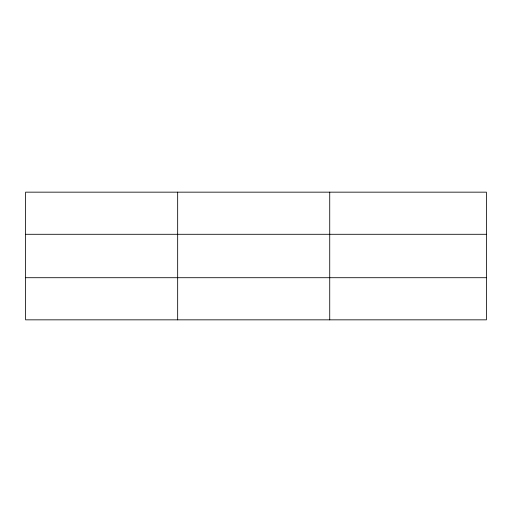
<?xml version="1.0" encoding="UTF-8"?>
<svg xmlns="http://www.w3.org/2000/svg" width="512" height="512" viewBox="0 0 512 512"><rect width="100%" height="100%" fill="white"/><g stroke="black" fill="none" stroke-linecap="round" stroke-linejoin="round"><path stroke-width="0.77" d="M177.664 319.84L177.664 192.16M329.728 319.84L329.728 192.16M486.4 234.291L486.4 192.16L25.6 192.16L25.6 319.84L486.4 319.84L486.4 234.291L25.6 234.291M25.6 277.709L486.4 277.709"/></g></svg>
